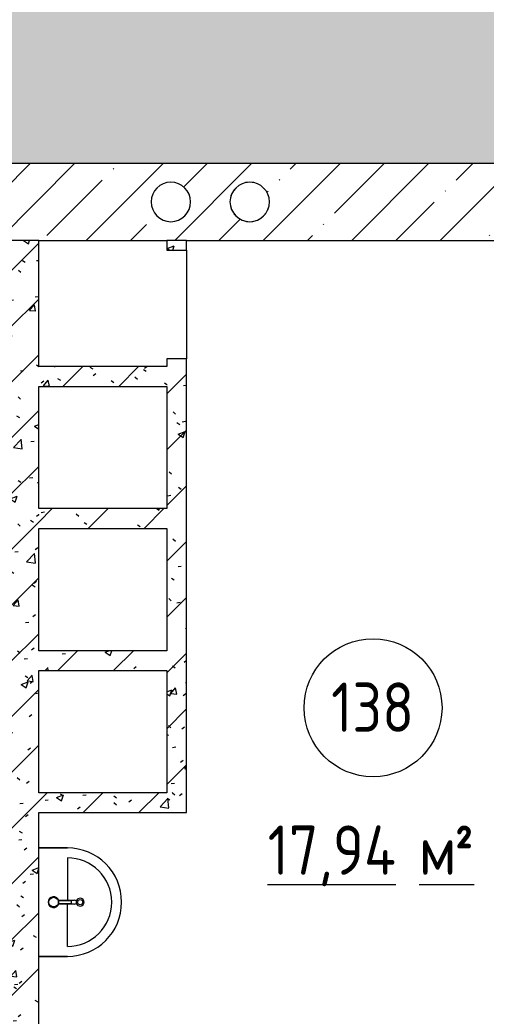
# Model space of a CAD drawing. Header units: millimetres. Extents: x -515342 to 330399, y -224905 to 507333.
# Drawn here: x -282674 to -280309, y -33326 to -28276 of the extents above; entities that cross this region are included whole.
import ezdxf

# ---------------------------------------------------------------- set-up
doc = ezdxf.new("R2010")
doc.units = ezdxf.units.MM
for name, color, linetype, lineweight in [('Марки помещений', 7, 'Continuous', 0), ('Перекрытие', 7, 'Continuous', 0), ('Сантехника', 7, 'Continuous', 0), ('Стены внутренние', 7, 'Continuous', 0), ('Стены несущие', 7, 'Continuous', 0), ('Стены перегородки', 7, 'Continuous', 0), ('Стены штриховка', 7, 'Continuous', 0), ('экспертиза условные обозначения', 1, 'Continuous', 0)]:
    doc.layers.add(name, color=color, linetype=linetype, lineweight=lineweight)
doc.styles.add('GOST Common_1', font='', dxfattribs={"width": 0.9, "height": 250})
doc.styles.add('GOST Common_2', font='', dxfattribs={"width": 0.9, "height": 250})
doc.styles.get('GOST Common_1').set_extended_font_data('GOST Common')
doc.styles.get('GOST Common_2').set_extended_font_data('GOST Common')
pattern_1 = [(45, (-374753.14, -35598.53), (-141.42136, 141.42136), [])]
pattern_2 = [(50, (-374753.14, -35598.53), (364.3679, -31.8783), [38.1, -419.1]), (355, (-374753.14, -35598.53), (-70.4859, 382.1133), [30.48, -335.28]), (100.451, (-374722.78, -35601.2), (293.885, 350.2334), [32.38, -356.18]), (46.184, (-374753.14, -35496.93), (542.1585, -84.0858), [57.15, -628.65]), (96.636, (-374707.96, -35503.94), (474.805, 494.8554), [48.57, -534.27]), (351.184, (-374753.14, -35496.93), (474.8102, 494.85), [45.72, -502.92]), (21, (-374702.34, -35522.33), (303.2285, -204.5305), [38.1, -419.1]), (326, (-374702.34, -35522.33), (123.6039, 368.376), [30.48, -335.28]), (71.451, (-374677.07, -35539.37), (426.8341, 163.8427), [32.38, -356.18]), (37.5, (-374753.14, -35598.53), (6.17665, 169.11015), [16.764, -314.452, 16.764, -323.596, -336.55]), (37.5, (-374753.14, -35598.53), (6.17665, 169.11015), [-671.576, 16.764, -319.786]), (7.5, (-374753.14, -35598.53), (133.63888, 200.3615), [16.764, -177.292, 16.764, -306.832, -128.27]), (7.5, (-374753.14, -35598.53), (133.63888, 200.3615), [-517.652, 16.764, -111.506]), (327.5, (-374866.43, -35598.53), (271.18182, -11.45836), [16.764, -110.236, 16.764, -379.476, -525.78]), (327.5, (-374866.43, -35598.53), (271.18182, -11.45836), [-523.24, 16.764, -509.016]), (317.5, (-374917.23, -35598.53), (296.2585, 50.85285), [16.764, -148.336, 16.764, -246.38, -373.38]), (317.5, (-374917.23, -35598.53), (296.2585, 50.85285), [-428.244, 16.764, -356.616])]

# ---------------------------------------------------------------- blocks, each defined once
blk = doc.blocks.new('2D_Раковина - АР_Сантехнические приборы_Раковина 550х420-8920611-О_АР_П_1_0_000_План 1 этажа')
at = {"layer": 'Сантехника'}
for p, q in [((-119.1, 175.6), (-119.1, 256.9)), ((-99.1, 256.9), (-99.1, 175.6)), ((-384.1, 220), (-384.1, 75)), ((-384.1, 75), (-384.1, 220)), ((-334.1, 220), (-119.1, 220)), ((-115.1, 241), (-115.1, 174.6)), ((-103.1, 241), (-115.1, 241)), ((-103.1, 174.6), (-103.1, 241)), ((115.9, 220), (-99.1, 220)), ((165.9, 75), (165.9, 220)), ((165.9, 220), (165.9, 75))]:
    blk.add_line(p, q, dxfattribs=at)
for centre, radius in [((-109.1, 285), 13.3), ((-109.1, 150), 24.5)]:
    blk.add_circle(centre, radius, dxfattribs=at)
for centre, radius, start, end in [((-109.1, 220), 275, 360, 180), ((-109.1, 220), 275, 360, 180), ((-109.1, 220), 225, 0, 180), ((-109.1, 285), 20, 284.1438, 255.8562), ((-109.1, 256.9), 10, 0, 180), ((-109.1, 150), 27.5, 102.6043, 77.3977), ((-109.1, 150), 25.3, 76.2933, 103.7089)]:
    blk.add_arc(centre, radius, start, end, dxfattribs=at)
blk = doc.blocks.new('ASVP_Марка_Помещение_ДваЗначения - Номер Площадь-685795-О_АР_П_1_0_000_План 1 этажа')
at = {"layer": 'Марки помещений'}
blk.add_circle((0, 0), 3.5, dxfattribs=at)

msp = doc.modelspace()

# ---------------------------------------------------------------- hatches: boundary and pattern name
at = {"layer": 'Стены внутренние'}
h = msp.add_hatch(dxfattribs=at)
h.set_pattern_fill('FP_1', color=256, style=0, pattern_type=2)
h.set_pattern_definition([(45, (-374753.14, -35598.53), (-224.5064, 224.5064), []), (45, (-374528.64, -35598.53), (-224.5064, 224.5064), [396.875, -79.375, 3.353, -76.022])])
h.paths.add_polyline_path([(-279228.1427, -29393.5295), (-278868.1427, -29393.5295), (-278868.1427, -29003.5295), (-283928.1427, -29003.5295), (-283928.1427, -29393.5295), (-281521.0989, -29393.5295)])
h.paths.add_polyline_path([(-281525.5075, -29297.0103), (-281558.1427, -29285.132), (-281584.7471, -29262.8083), (-281602.1119, -29232.7315), (-281608.1427, -29198.5295), (-281602.1119, -29164.3275), (-281584.7471, -29134.2507), (-281558.1427, -29111.927), (-281525.5075, -29100.0487), (-281490.7778, -29100.0487), (-281458.1427, -29111.927), (-281431.5382, -29134.2507), (-281414.1734, -29164.3275), (-281408.1427, -29198.5295), (-281414.1734, -29232.7315), (-281431.5382, -29262.8083), (-281458.1427, -29285.132), (-281490.7778, -29297.0103), (-281521.0989, -29297.0103)])
h.paths.add_polyline_path([(-281890.7778, -29297.0103), (-281925.5075, -29297.0103), (-281958.1427, -29285.132), (-281984.7471, -29262.8083), (-282002.1119, -29232.7315), (-282008.1427, -29198.5295), (-282002.1119, -29164.3275), (-281984.7471, -29134.2507), (-281958.1427, -29111.927), (-281925.5075, -29100.0487), (-281890.7778, -29100.0487), (-281858.1427, -29111.927), (-281831.5382, -29134.2507), (-281814.1734, -29164.3275), (-281808.1427, -29198.5295), (-281814.1734, -29232.7315), (-281831.5382, -29262.8083), (-281858.1427, -29285.132)])
h = msp.add_hatch(dxfattribs=at)
h.set_pattern_fill('FP_3', color=256, style=0, pattern_type=2)
h.set_pattern_definition(pattern_1)
h.paths.add_polyline_path([(-282578.1427, -35408.5295), (-282578.1427, -32293.5295), (-282728.1427, -32293.5295), (-282728.1427, -35408.5295)])
h.paths.add_polyline_path([(-282578.1427, -32193.5295), (-282578.1427, -29393.5295), (-282728.1427, -29393.5295), (-282728.1427, -32193.5295)])
h = msp.add_hatch(dxfattribs=at)
h.set_pattern_fill('FP_4', color=256, style=0, pattern_type=2)
h.set_pattern_definition(pattern_2)
h.paths.add_polyline_path([(-282578.1427, -35408.5295), (-282578.1427, -32293.5295), (-282728.1427, -32293.5295), (-282728.1427, -35408.5295)])
h.paths.add_polyline_path([(-282578.1427, -32193.5295), (-282578.1427, -29393.5295), (-282728.1427, -29393.5295), (-282728.1427, -32193.5295)])
h = msp.add_hatch(dxfattribs=at)
h.set_pattern_fill('FP_3', color=256, style=0, pattern_type=2)
h.set_pattern_definition(pattern_1)
h.paths.add_polyline_path([(-281928.1427, -32193.5295), (-281828.1427, -32193.5295), (-281828.1427, -29993.5295), (-281928.1427, -29993.5295), (-281928.1427, -31573.5295)])
h.paths.add_polyline_path([(-281928.1427, -29443.5295), (-281828.1427, -29443.5295), (-281828.1427, -29393.5295), (-281928.1427, -29393.5295)])
h = msp.add_hatch(dxfattribs=at)
h.set_pattern_fill('FP_4', color=256, style=0, pattern_type=2)
h.set_pattern_definition(pattern_2)
h.paths.add_polyline_path([(-281928.1427, -32193.5295), (-281828.1427, -32193.5295), (-281828.1427, -29993.5295), (-281928.1427, -29993.5295), (-281928.1427, -31573.5295)])
h.paths.add_polyline_path([(-281928.1427, -29443.5295), (-281828.1427, -29443.5295), (-281828.1427, -29393.5295), (-281928.1427, -29393.5295)])
h = msp.add_hatch(dxfattribs=at)
h.set_pattern_fill('FP_3', color=256, style=0, pattern_type=2)
h.set_pattern_definition(pattern_1)
h.paths.add_polyline_path([(-282578.1427, -30133.5295), (-281928.1427, -30133.5295), (-281928.1427, -30033.5295), (-282578.1427, -30033.5295)])
h = msp.add_hatch(dxfattribs=at)
h.set_pattern_fill('FP_4', color=256, style=0, pattern_type=2)
h.set_pattern_definition(pattern_2)
h.paths.add_polyline_path([(-282578.1427, -30133.5295), (-281928.1427, -30133.5295), (-281928.1427, -30033.5295), (-282578.1427, -30033.5295)])
h = msp.add_hatch(dxfattribs=at)
h.set_pattern_fill('FP_3', color=256, style=0, pattern_type=2)
h.set_pattern_definition(pattern_1)
h.paths.add_polyline_path([(-281928.1427, -30853.5295), (-281928.1427, -30753.5295), (-282578.1427, -30753.5295), (-282578.1427, -30853.5295)])
h = msp.add_hatch(dxfattribs=at)
h.set_pattern_fill('FP_4', color=256, style=0, pattern_type=2)
h.set_pattern_definition(pattern_2)
h.paths.add_polyline_path([(-281928.1427, -30853.5295), (-281928.1427, -30753.5295), (-282578.1427, -30753.5295), (-282578.1427, -30853.5295)])
h = msp.add_hatch(dxfattribs=at)
h.set_pattern_fill('FP_3', color=256, style=0, pattern_type=2)
h.set_pattern_definition(pattern_1)
h.paths.add_polyline_path([(-282578.1427, -31573.5295), (-281928.1427, -31573.5295), (-281928.1427, -31473.5295), (-282578.1427, -31473.5295), (-282578.1427, -31505.5732)])
h = msp.add_hatch(dxfattribs=at)
h.set_pattern_fill('FP_4', color=256, style=0, pattern_type=2)
h.set_pattern_definition(pattern_2)
h.paths.add_polyline_path([(-282578.1427, -31573.5295), (-281928.1427, -31573.5295), (-281928.1427, -31473.5295), (-282578.1427, -31473.5295), (-282578.1427, -31505.5732)])
h = msp.add_hatch(dxfattribs=at)
h.set_pattern_fill('FP_3', color=256, style=0, pattern_type=2)
h.set_pattern_definition(pattern_1)
h.paths.add_polyline_path([(-283075.7108, -32293.5295), (-281828.1427, -32293.5295), (-281828.1427, -32193.5295), (-284028.1427, -32193.5295), (-284028.1427, -32293.5295), (-283297.793, -32293.5295)])
h.paths.add_polyline_path([(-285328.1427, -32293.5295), (-285128.1427, -32293.5295), (-285128.1427, -32193.5295), (-285328.1427, -32193.5295)])
h = msp.add_hatch(dxfattribs=at)
h.set_pattern_fill('FP_4', color=256, style=0, pattern_type=2)
h.set_pattern_definition(pattern_2)
h.paths.add_polyline_path([(-283075.7108, -32293.5295), (-281828.1427, -32293.5295), (-281828.1427, -32193.5295), (-284028.1427, -32193.5295), (-284028.1427, -32293.5295), (-283297.793, -32293.5295)])
h.paths.add_polyline_path([(-285328.1427, -32293.5295), (-285128.1427, -32293.5295), (-285128.1427, -32193.5295), (-285328.1427, -32193.5295)])
at = {"layer": 'экспертиза условные обозначения'}
h = msp.add_hatch(dxfattribs=at)
h.set_pattern_fill('GRASS', color=3, scale=24)
h.set_pattern_definition([(90, (-374753.14, -35598.53), (-431.0523, 431.0523), [114.3, -747.8046]), (45, (-374753.14, -35598.5), (-431.0523, 431.0523), [114.3, -495.3]), (135, (-374753.14, -35598.5), (-431.0523, -431.0523), [114.3, -495.3])])
h.paths.add_polyline_path([(-318658.1427, -27198.5295), (-318308.1427, -27198.5295), (-318308.1427, -26598.5295), (-273318.1427, -26598.5295), (-273318.1427, -29013.5295), (-276943.1427, -29013.5295), (-276943.1427, -29403.5295), (-276173.1427, -29403.5295), (-276173.1427, -32473.5894), (-279060.6037, -32473.5894), (-279032.2134, -29003.5295), (-283878.1427, -29003.5295), (-283878.1427, -32198.5894), (-285248.1427, -32198.5894), (-285248.1427, -29003.5295), (-289153.1427, -29003.5295), (-289153.1427, -28753.7894), (-293372.3527, -28753.7894), (-293372.3527, -32613.5894), (-302134.3783, -32622.5978), (-302134.3783, -28774.0894), (-304358.8783, -28774.0894), (-304358.8783, -28728.5894), (-318308.1427, -28728.5894), (-318308.1427, -28598.5295), (-318658.1427, -28598.5295)])

# ---------------------------------------------------------------- linework, layer by layer
at = {"layer": 'Перекрытие'}
msp.add_line((-281828.1427, -29443.5295), (-281828.1427, -29993.5295), dxfattribs=at)
at = {"layer": 'Стены внутренние'}
for start, end in [(138.0229716, 143.3121282), (96.6878718, 101.9770284), (78.0229716, 83.3121282), (36.6878718, 41.9770284), (156.6878718, 161.9770284), (18.0229716, 23.3121282), (198.0229716, 203.3121282), (336.6878718, 341.9770284), (216.6878718, 221.9770284), (318.0229716, 323.3121282), (258.0229716, 263.3121282), (276.6878718, 281.9770284)]:
    msp.add_arc((-281508.1427, -29198.5295), 100, start, end, dxfattribs=at)
at = {"layer": 'Стены несущие'}
for p, q in [((-278868.1427, -29003.5295), (-283928.1427, -29003.5295)), ((-282578.1427, -29393.5295), (-281928.1427, -29393.5295)), ((-281828.1427, -29393.5295), (-279228.1427, -29393.5295))]:
    msp.add_line(p, q, dxfattribs=at)
for centre, start, end in [((-281908.1427, -29198.5295), 0, 180), ((-281508.1427, -29198.5295), 0, 180), ((-281908.1427, -29198.5295), 180, 0), ((-281508.1427, -29198.5295), 180, 0)]:
    msp.add_arc(centre, 100, start, end, dxfattribs=at)
at = {"layer": 'Стены перегородки'}
for p, q in [((-282578.1427, -30033.5295), (-282578.1427, -29393.5295)), ((-281928.1427, -29393.5295), (-281928.1427, -29443.5295)), ((-281928.1427, -29443.5295), (-281828.1427, -29443.5295)), ((-281828.1427, -29443.5295), (-281828.1427, -29393.5295)), ((-281828.1427, -29993.5295), (-281928.1427, -29993.5295)), ((-281928.1427, -29993.5295), (-281928.1427, -30033.5295)), ((-281828.1427, -32293.5295), (-281828.1427, -29993.5295)), ((-281928.1427, -30033.5295), (-282578.1427, -30033.5295)), ((-282578.1427, -30753.5295), (-282578.1427, -30133.5295)), ((-282578.1427, -30133.5295), (-281928.1427, -30133.5295)), ((-281928.1427, -30133.5295), (-281928.1427, -30753.5295)), ((-281928.1427, -30753.5295), (-282578.1427, -30753.5295)), ((-282578.1427, -31473.5295), (-282578.1427, -30853.5295)), ((-282578.1427, -30853.5295), (-281928.1427, -30853.5295)), ((-281928.1427, -30853.5295), (-281928.1427, -31473.5295)), ((-281928.1427, -31473.5295), (-282578.1427, -31473.5295)), ((-282578.1427, -32193.5295), (-282578.1427, -31573.5295)), ((-282578.1427, -31573.5295), (-281928.1427, -31573.5295)), ((-281928.1427, -31573.5295), (-281928.1427, -32193.5295)), ((-281928.1427, -32193.5295), (-282578.1427, -32193.5295)), ((-282578.1427, -32293.5295), (-281828.1427, -32293.5295)), ((-282578.1427, -35408.5295), (-282578.1427, -32293.5295))]:
    msp.add_line(p, q, dxfattribs=at)
at = {"layer": 'Стены штриховка'}
for p, q in [((-282578.1427, -29393.5295), (-282728.1427, -29393.5295)), ((-281828.1427, -29393.5295), (-281928.1427, -29393.5295))]:
    msp.add_line(p, q, dxfattribs=at)
at = {"layer": 'экспертиза условные обозначения', "color": 3}
msp.add_lwpolyline([(-318308.1427, -26598.5295), (-273318.1427, -26598.5295), (-273318.1427, -29013.5295), (-276943.1427, -29013.5295), (-276943.1427, -29403.5295), (-276173.1427, -29403.5295), (-276173.1427, -32473.5894), (-279060.6037, -32473.5894), (-279032.2134, -29003.5295), (-283878.1427, -29003.5295), (-283878.1427, -32198.5894), (-285248.1427, -32198.5894), (-285248.1427, -29003.5295), (-289153.1427, -29003.5295), (-289153.1427, -28753.7894), (-293372.3527, -28753.7894), (-293372.3527, -32613.5894), (-302134.3783, -32622.5978), (-302134.3783, -28774.0894), (-304358.8783, -28774.0894), (-304358.8783, -28728.5894), (-318308.1427, -28728.5894)], dxfattribs=at)

# ---------------------------------------------------------------- block references
at = {"layer": 'Марки помещений', "xscale": 99.99999999999993, "yscale": 99.99999999999993, "zscale": 99.99999999999993}
msp.add_blockref('ASVP_Марка_Помещение_ДваЗначения - Номер Площадь-685795-О_АР_П_1_0_000_План 1 этажа', (-280882.4902, -31762.7613), dxfattribs=at)
at = {"layer": 'Сантехника', "rotation": 269.9999999999999}
msp.add_blockref('2D_Раковина - АР_Сантехнические приборы_Раковина 550х420-8920611-О_АР_П_1_0_000_План 1 этажа', (-282653.1427, -32857.6041), dxfattribs=at)

# ---------------------------------------------------------------- texts
at = {"layer": 'Марки помещений', "char_height": 250, "attachment_point": 1}
for s, insert, width, style in [('138', (-281094.8975, -31635.0362), 526.708687, 'GOST Common_1'), ('\\L17,94 ', (-281417.0837, -32359.5667), 930.759187, 'GOST Common_1'), ('\\L\\fGOST Common|b0|i0|c238|p34|;\\W.9;\\L²', (-280470.5368, -32359.5667), 165.949312, 'GOST Common_2'), ('\\L\\fGOST Common|b0|i0|c204|p34|;\\W.9;\\Lм', (-280649.1305, -32359.5667), 216.455625, 'GOST Common_1')]:
    msp.add_mtext(s, dxfattribs=dict(at, insert=insert, width=width, style=style))

doc.saveas('drawing.dxf')
